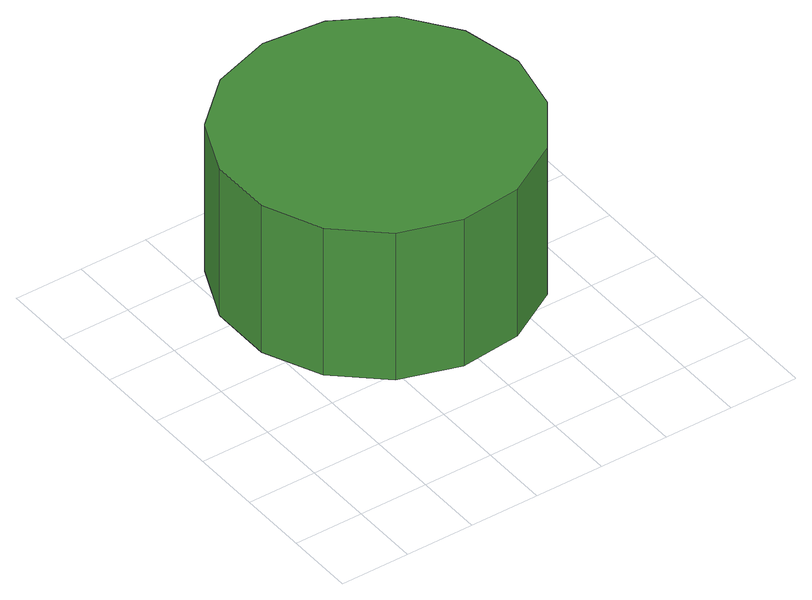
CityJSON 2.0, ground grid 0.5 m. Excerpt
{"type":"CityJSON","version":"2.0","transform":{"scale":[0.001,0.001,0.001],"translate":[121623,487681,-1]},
"CityObjects":{
"tree1":{"type":"SolitaryVegetationObject","attributes":{"function":"something"},"geometry":[{"type":"MultiSurface","lod":"1","boundaries":[[[0,1,2,3,4,5,6,7,8,9,10,11,12,13,14]],[[15,16,17,18,19,20,21,22,23,24,25,26,27,28,29]],[[0,29,28,1]],[[1,28,27,2]],[[2,27,26,3]],[[3,26,25,4]],[[4,25,24,5]],[[5,24,23,6]],[[6,23,22,7]],[[7,22,21,8]],[[8,21,20,9]],[[9,20,19,10]],[[10,19,18,11]],[[11,18,17,12]],[[12,17,16,13]],[[13,16,15,14]],[[14,15,29,0]]]}]}
},
"vertices":[
[2582,1896,1958],[2488,2337,1958],[2223,2702,1958],[1832,2928,1958],[1383,2975,1958],[954,2836,1958],[618,2534,1958],[434,2121,1958],[434,1670,1958],[618,1257,1958],[954,955,1958],[1383,816,1958],[1832,863,1958],[2223,1089,1958],[2488,1454,1958],[2488,1454,775],[2223,1089,775],[1832,863,775],[1383,816,775],[954,955,775],[618,1257,775],[434,1670,775],[434,2121,775],[618,2534,775],[954,2836,775],[1383,2975,775],[1832,2928,775],[2223,2702,775],[2488,2337,775],[2582,1896,775]
]}
